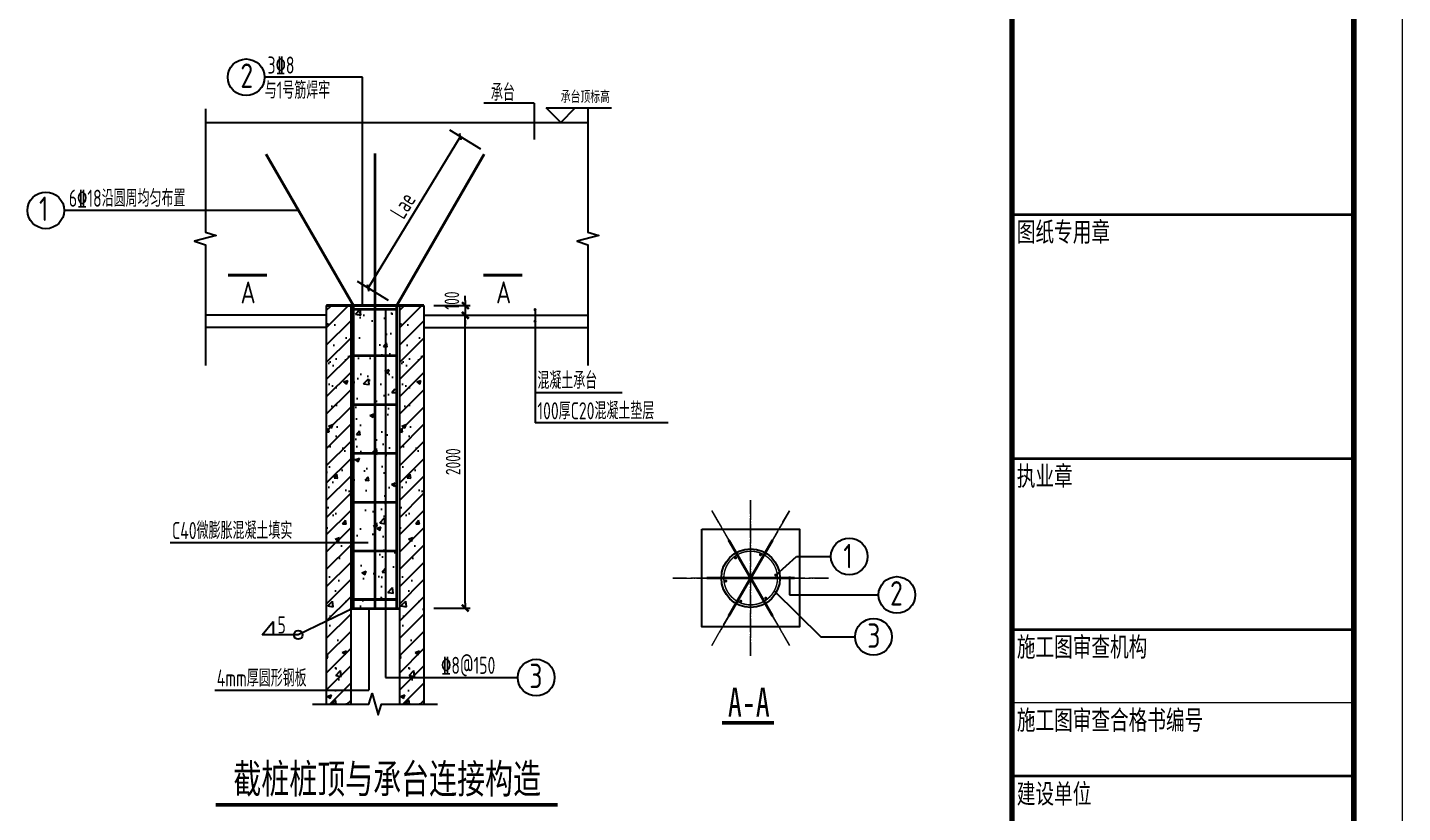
# Model space of a CAD drawing. Extents: x 3968514 to 5230306, y -516551 to -228246.
# Drawn here: x 4354191 to 4382354, y -340198 to -324116 of the extents above; entities that cross this region are included whole.
import ezdxf
from ezdxf.enums import TextEntityAlignment as Align

# ---------------------------------------------------------------- set-up
doc = ezdxf.new("R2010")
doc.units = 0
doc.header["$LTSCALE"] = 1000
doc.header["$MEASUREMENT"] = 0
doc.linetypes.add('DOTE', pattern=[2.42, 2, -0.2, 0.02, -0.2])
for name, color, linetype in [('DIM', 3, 'Continuous'), ('S-ANNO-DIM', 3, 'Continuous'), ('S-ANNO-TEXT', 7, 'Continuous'), ('S-ANNO-THIN', 4, 'Continuous'), ('S-DETL-REIN', 1, 'Continuous'), ('TEXT', 7, 'Continuous'), ('楼板', 7, 'Continuous'), ('楼板标注', 7, 'Continuous')]:
    doc.layers.add(name, color=color, linetype=linetype)
for name, color, linetype, lineweight in [('DOTE', 1, 'DOTE', 9), ('FRAME', 3, 'Continuous', 18), ('REINL', 1, 'Continuous', 0)]:
    doc.layers.add(name, color=color, linetype=linetype, lineweight=lineweight)
doc.styles.add('-黑体', font='simhei.ttf', dxfattribs={"width": 0.8})
doc.styles.add('FRAME', font='simhei.ttf', dxfattribs={"width": 0.7})
doc.styles.add('TSSD_DIMENSION', font='tssdeng.shx', dxfattribs={"width": 0.7, "bigfont": 'tssdchn.shx'})
doc.styles.add('TSSD_Label', font='tssdeng.shx', dxfattribs={"width": 0.7, "bigfont": 'hztxt.shx'})
doc.styles.add('TSSD_Norm', font='tssdeng.shx', dxfattribs={"width": 0.7, "bigfont": 'hztxt.shx'})
doc.styles.add('TSSD_REIN', font='Tssdeng.shx', dxfattribs={"width": 0.7, "bigfont": 'hztxt.shx'})
doc.dimstyles.new('TSSD_100_100', dxfattribs={"dimtxt": 300, "dimasz": 100, "dimexe": 250, "dimexo": 200, "dimgap": 100, "dimtad": 1, "dimdec": 0, "dimzin": 0, "dimdsep": 46, "dimtxsty": 'TSSD_DIMENSION', "dimblk": 'ARCHTICK', "dimcen": 0, "dimclrt": 7, "dimadec": 0, "dimazin": 0, "dimtm": 1e-09, "dimtfac": 1, "dimtdec": 0, "dimtix": 1, "dimtmove": 2, "dimatfit": 3, "dimldrblk": 'ARCHTICK', "dimfxl": 1, "dimtvp": 0.7, "dimtolj": 1, "dimtzin": 0, "dimarcsym": 0})
doc.dimstyles.new('TSSD_25_100', dxfattribs={"dimtxt": 300, "dimasz": 100, "dimexe": 100, "dimexo": 200, "dimgap": 100, "dimtad": 1, "dimdec": 0, "dimlfac": 0.25, "dimzin": 0, "dimdsep": 46, "dimtxsty": 'TSSD_DIMENSION', "dimblk": '_tsdbk', "dimcen": 0, "dimclrt": 255, "dimadec": 0, "dimazin": 0, "dimtfac": 1, "dimtdec": 0, "dimtix": 1, "dimtmove": 2, "dimatfit": 3, "dimldrblk": '_tsdbk', "dimfxl": 1, "dimtolj": 1, "dimtzin": 0, "dimarcsym": 0})

# ---------------------------------------------------------------- blocks, each defined once
blk = doc.blocks.new('A$C0B803521')
at = {"layer": 'FRAME', "lineweight": 18}
for p, q in [((-15943, 34252), (-15943, 93652)), ((-16943, 55852), (-23943, 55852))]:
    blk.add_line(p, q, dxfattribs=at)
at = {"layer": 'FRAME', "lineweight": 70}
blk.add_line((-23943, 92652), (-23943, 35252), dxfattribs=at)
at = {"layer": 'FRAME', "lineweight": 140}
blk.add_line((-16943, 35252), (-16943, 92652), dxfattribs=at)
at = {"layer": 'FRAME', "lineweight": 35}
for p, q in [((-16943, 65852), (-23943, 65852)), ((-16943, 60852), (-23943, 60852)), ((-16943, 57352), (-23943, 57352)), ((-16943, 54352), (-23943, 54352))]:
    blk.add_line(p, q, dxfattribs=at)
at = {"layer": 'FRAME', "char_height": 400, "attachment_point": 1, "style": 'FRAME'}
for s, insert, width in [('图纸专用章', (-23843, 65702), 2928.14), ('执业章', (-23843, 60702), 3554.58), ('施工图审查机构', (-23843, 57202), 5412.54), ('施工图审查合格书编号', (-23843, 55702), 6008.14), ('建设单位', (-23843, 54193), 2375.25)]:
    blk.add_mtext(s, dxfattribs=dict(at, insert=insert, width=width))
blk = doc.blocks.new('_ArchTick')
at = {"color": 0, "linetype": 'ByBlock', "const_width": 0.4}
blk.add_lwpolyline([(-0.5, -0.5), (0.5, 0.5)], dxfattribs=at)
blk = doc.blocks.new('*D792')
at = {"layer": 'Defpoints', "color": 0, "transparency": 16777216}
for p in [(4363057, -326352), (4363645, -326710), (4361754, -329812)]:
    blk.add_point(p, dxfattribs=at)
at = {"layer": 'DIM', "color": 0, "lineweight": -2, "transparency": 16777216}
for p, q in [((4361166, -329453), (4363057, -326352)), ((4363474, -326606), (4362843, -326221)), ((4361584, -329708), (4360953, -329323))]:
    blk.add_line(p, q, dxfattribs=at)
at = {"layer": 'DIM', "color": 0, "lineweight": -2, "transparency": 16777216, "xscale": 100, "yscale": 100, "zscale": 100}
for p, rotation in [((4363057, -326352), 58.63377649459939), ((4361166, -329453), 238.6337764945994)]:
    blk.add_blockref('_ArchTick', p, dxfattribs=dict(at, rotation=rotation))
at = {"layer": 'DIM', "color": 7, "transparency": 16777216, "insert": (4361877, -327759), "char_height": 350, "attachment_point": 5, "rotation": 58.6338, "style": 'TSSD_DIMENSION'}
blk.add_mtext('\\A1;Lae', dxfattribs=at)
blk = doc.blocks.new('_tsdbk')
blk.add_line((-1, 0), (0, 0))
at = {"const_width": 0.5}
blk.add_lwpolyline([(-0.7, -0.7), (0.7, 0.7)], dxfattribs=at)
blk = doc.blocks.new('*D791')
at = {"layer": 'Defpoints', "color": 0, "transparency": 16777216}
for p in [(4362311, -330012, 0), (4363159, -330012), (4362311, -336012, 0)]:
    blk.add_point(p, dxfattribs=at)
at = {"layer": 'S-ANNO-DIM', "color": 0, "lineweight": -2, "transparency": 16777216}
for p, q in [((4362511, -330012), (4363259, -330012)), ((4363159, -335912), (4363159, -330112)), ((4362511, -336012), (4363259, -336012))]:
    blk.add_line(p, q, dxfattribs=at)
at = {"layer": 'S-ANNO-DIM', "color": 0, "lineweight": -2, "transparency": 16777216, "xscale": 100, "yscale": 100, "zscale": 100}
for p, rotation in [((4363159, -330012), 90), ((4363159, -336012), 270)]:
    blk.add_blockref('_tsdbk', p, dxfattribs=dict(at, rotation=rotation))
at = {"layer": 'S-ANNO-DIM', "color": 255, "transparency": 16777216, "insert": (4362909, -333012), "char_height": 300, "attachment_point": 5, "rotation": 90, "style": 'TSSD_DIMENSION'}
blk.add_mtext('\\A1;2000', dxfattribs=at)
blk = doc.blocks.new('*D790')
at = {"layer": 'Defpoints', "color": 0, "transparency": 16777216}
for p in [(4362311, -329812, 0), (4362311, -330012, 0), (4363159, -330012)]:
    blk.add_point(p, dxfattribs=at)
at = {"layer": 'S-ANNO-DIM', "color": 0, "lineweight": -2, "transparency": 16777216}
for p, q in [((4363159, -329712), (4363159, -329612)), ((4362511, -329812), (4363259, -329812)), ((4362511, -330012), (4363259, -330012)), ((4363159, -329812), (4363159, -330012)), ((4363159, -330112), (4363159, -330212))]:
    blk.add_line(p, q, dxfattribs=at)
at = {"layer": 'S-ANNO-DIM', "color": 0, "lineweight": -2, "transparency": 16777216, "xscale": 100, "yscale": 100, "zscale": 100}
for p, rotation in [((4363159, -329812), 270), ((4363159, -330012), 90)]:
    blk.add_blockref('_tsdbk', p, dxfattribs=dict(at, rotation=rotation))
at = {"layer": 'S-ANNO-DIM', "color": 255, "transparency": 16777216, "insert": (4362884, -329711), "char_height": 300, "attachment_point": 5, "rotation": 90, "style": 'TSSD_DIMENSION'}
blk.add_mtext('\\A1;100', dxfattribs=at)

msp = doc.modelspace()

# ---------------------------------------------------------------- hatches: boundary and pattern name
h = msp.add_hatch()
h.set_pattern_fill('AN31C', color=256, scale=1250, style=0)
h.set_pattern_definition([(45, (3667131.06, -232904.48), (-176.776695, 176.776695), []), (50, (3667131.06, -232904.5), (896.5752, -78.4402), [93.75, -1031.25]), (355, (3667131.1, -232904.5), (-173.4392, 940.2402), [75, -825]), (100.4514, (3667205.8, -232911), (723.1367, 861.7994), [79.6752, -876.4276]), (46.1842, (3667131.1, -232654.5), (1334.0513, -206.8988), [140.625, -1546.875]), (96.6356, (3667242.2, -232671.7), (1168.3284, 1217.6473), [119.5129, -1314.6412]), (351.1842, (3667131, -232654.5), (1168.3274, 1217.6483), [112.5, -1237.5]), (21, (3667256.06, -232717), (746.1338, -503.2736), [93.75, -1031.25]), (326, (3667256.1, -232717), (304.1442, 906.4376), [75, -825]), (71.4514, (3667318.2, -232758.9), (1050.2783, 403.1631), [79.6752, -876.4276]), (37.5, (3667131.06, -232904.48), (15.19982, 416.11732), [0, -815, 0, -837.5, 0, -828.125]), (7.5, (3667131.06, -232904.48), (328.83692, 493.01464), [0, -477.5, 0, -796.25, 0, -315.625]), (327.5, (3666852.3, -232904.48), (667.27805, -28.19359), [0, -312.5, 0, -975, 0, -1293.75]), (317.5, (3666727.3, -232904.5), (728.9827, 125.13123), [0, -406.25, 0, -647.5, 0, -918.75])])
h.paths.add_polyline_path([(4360310.73198, -329811.65417), (4360810.73198, -329811.65417), (4360810.73198, -337978.45171), (4360310.73198, -337978.45171)])
h = msp.add_hatch()
h.set_pattern_fill('AN33C', color=256, scale=1250, style=0)
h.set_pattern_definition([(50, (3688042.6, -232880.3), (896.5752, -78.4402), [93.75, -1031.25]), (355, (3688042.6, -232880.3), (-173.4392, 940.2402), [75, -825]), (100.4514, (3688117.3, -232886.8), (723.1367, 861.7994), [79.6752, -876.4276]), (46.1842, (3688042.6, -232630.3), (1334.0513, -206.8988), [140.625, -1546.875]), (96.6356, (3688153.7, -232647.5), (1168.3284, 1217.6473), [119.5129, -1314.6412]), (351.1842, (3688042.6, -232630.3), (1168.3274, 1217.6483), [112.5, -1237.5]), (21, (3688167.6, -232692.8), (746.1338, -503.2736), [93.75, -1031.25]), (326, (3688167.6, -232692.8), (304.1442, 906.4376), [75, -825]), (71.4514, (3688229.75, -232734.7), (1050.2783, 403.1631), [79.6752, -876.4276]), (37.5, (3688042.58, -232880.3), (15.19982, 416.11732), [0, -815, 0, -837.5, 0, -828.125]), (7.5, (3688042.58, -232880.3), (328.83692, 493.01464), [0, -477.5, 0, -796.25, 0, -315.625]), (327.5, (3687763.83, -232880.3), (667.27805, -28.19359), [0, -312.5, 0, -975, 0, -1293.75]), (317.5, (3687638.8, -232880.3), (728.9827, 125.13123), [0, -406.25, 0, -647.5, 0, -918.75])])
h.paths.add_polyline_path([(4361722.56248, -329874.5356), (4360835.13062, -329874.5356), (4360835.13062, -336044.5356), (4361722.56248, -336044.5356)])
h = msp.add_hatch()
h.set_pattern_fill('AN31C', color=256, scale=1250, style=0)
h.set_pattern_definition([(45, (3668631.06, -232904.48), (-176.776695, 176.776695), []), (50, (3668631.06, -232904.5), (896.5752, -78.4402), [93.75, -1031.25]), (355, (3668631.1, -232904.5), (-173.4392, 940.2402), [75, -825]), (100.4514, (3668705.8, -232911), (723.1367, 861.7994), [79.6752, -876.4276]), (46.1842, (3668631.1, -232654.5), (1334.0513, -206.8988), [140.625, -1546.875]), (96.6356, (3668742.2, -232671.7), (1168.3284, 1217.6473), [119.5129, -1314.6412]), (351.1842, (3668631, -232654.5), (1168.3274, 1217.6483), [112.5, -1237.5]), (21, (3668756.06, -232717), (746.1338, -503.2736), [93.75, -1031.25]), (326, (3668756.1, -232717), (304.1442, 906.4376), [75, -825]), (71.4514, (3668818.2, -232758.9), (1050.2783, 403.1631), [79.6752, -876.4276]), (37.5, (3668631.06, -232904.48), (15.19982, 416.11732), [0, -815, 0, -837.5, 0, -828.125]), (7.5, (3668631.06, -232904.48), (328.83692, 493.01464), [0, -477.5, 0, -796.25, 0, -315.625]), (327.5, (3668352.3, -232904.48), (667.27805, -28.19359), [0, -312.5, 0, -975, 0, -1293.75]), (317.5, (3668227.3, -232904.5), (728.9827, 125.13123), [0, -406.25, 0, -647.5, 0, -918.75])])
h.paths.add_polyline_path([(4361810.73198, -329811.65417), (4362310.73198, -329811.65417), (4362310.73198, -337978.45171), (4361810.73198, -337978.45171)])
h = msp.add_hatch()
h.set_pattern_fill('ANSI32', color=256, scale=50, style=0)
h.set_pattern_definition([(45, (2644780.47, -1104660.438), (-13.25825215, 13.25825215), []), (45, (2644789.309, -1104660.438), (-13.25825215, 13.25825215), [])])
h.paths.add_polyline_path([(4361810.73198, -336026.65417), (4361810.73198, -336011.65417), (4360810.73198, -336011.65417), (4360810.73198, -336026.65417)])

# ---------------------------------------------------------------- linework, layer by layer
for p, q in [((4361056.19209, -325135.83042), (4359044.96297, -325135.83042)), ((4361056.19209, -329811.65417), (4361056.19209, -325135.83042)), ((4364571.64344, -325669.23922), (4363540.16757, -325669.23922)), ((4364571.64344, -325669.23922), (4364571.64344, -326413.75457)), ((4357834.36704, -326061.65417), (4365670.66315, -326061.65417)), ((4359742.17147, -327863.36621), (4354941.403, -327863.36621)), ((4360310.73198, -330011.65417), (4357834.36704, -330011.65417)), ((4360310.73198, -329811.65417), (4360810.73198, -329811.65417)), ((4360310.73198, -329811.65417), (4360310.73198, -337978.45171)), ((4360810.73198, -329811.65417), (4360810.73198, -337978.45171)), ((4361520.87993, -329891.65417), (4361520.87993, -337433.51295)), ((4361810.73198, -329811.65417), (4362310.73198, -329811.65417)), ((4361810.73198, -329811.65417), (4361810.73198, -337978.45171)), ((4362310.73198, -329811.65417), (4362310.73198, -337978.45171)), ((4362310.73198, -330011.65417), (4365670.66315, -330011.65417)), ((4364586.52158, -329896.25509), (4364586.52158, -332218.34056)), ((4360310.73198, -330261.65417), (4357834.36704, -330261.65417)), ((4362310.73198, -330261.65417), (4365670.66315, -330261.65417)), ((4366373.6089, -331597.37349), (4364586.52158, -331597.37349)), ((4367313.64331, -332218.34056), (4364586.52158, -332218.34056)), ((4361172.37992, -334671.83558), (4357110.5352, -334671.83558)), ((4369516.16942, -335333.73492), (4369943.57073, -334952.99718)), ((4369943.57073, -334952.99718), (4370648.02563, -334952.99718)), ((4369799.40455, -335366.10825), (4369799.40455, -335740.98107)), ((4369486.94686, -335656.56925), (4370439.16653, -336599.71718)), ((4369799.40455, -335740.98107), (4371623.22493, -335740.98107)), ((4360867.01605, -336011.65417), (4359735.89542, -336559.14329)), ((4360810.73198, -336011.65417), (4361810.73198, -336011.65417)), ((4360810.73198, -336026.65417), (4361810.73198, -336026.65417)), ((4361185.56317, -336019.15417), (4361185.56317, -337692.64318)), ((4358995.57277, -336559.14329), (4359221.73169, -336284.64075)), ((4359221.73169, -336284.64075), (4359221.73169, -336559.14329)), ((4359735.89542, -336559.14329), (4358995.57277, -336559.14329)), ((4370439.16653, -336599.71718), (4371143.62143, -336599.71718)), ((4361520.87993, -337433.51295), (4364234.70793, -337433.51295))]:
    msp.add_line(p, q)
at = {"const_width": 31.25}
for points in [[(4364570.89658, -329896.25509, 1), (4364602.14658, -329896.25509, 1)], [(4364570.89658, -330133.33067, 1), (4364602.14658, -330133.33067, 1)], [(4368704.91247, -334994.65601, -1), (4368682.81538, -334972.55893, -1)], [(4369188.8643, -334917.22805, 1), (4369220.1143, -334917.22805, 1)], [(4369500.54442, -335333.73492, 1), (4369531.79442, -335333.73492, 1)], [(4368509.40876, -335456.61191, 1), (4368478.15876, -335456.61191, 1)], [(4368803.52369, -335853.10426, -1), (4368795.43559, -335883.28944, -1)], [(4369301.32071, -335796.0727, -1), (4369323.41779, -335818.16979, -1)]]:
    msp.add_lwpolyline(points, format="xyb", close=True, dxfattribs=at)
for centre, radius in [((4358669.96297, -325135.83042), 375), ((4354566.403, -327863.36621), 375), ((4369002.98674, -335395.25985), 600), ((4371023.02563, -334952.99718), 375), ((4371998.22493, -335740.98107), 375), ((4371518.62143, -336599.71718), 375), ((4359735.89542, -336559.14329), 91.45642), ((4364609.70793, -337433.51295), 375)]:
    msp.add_circle(centre, radius)
at = {"layer": 'DOTE', "color": 1, "ltscale": 0.2}
for p, q in [((4369002.98674, -336988.18563), (4369002.98674, -333802.33407)), ((4369002.98674, -333802.33407), (4369002.98674, -336988.18563)), ((4368206.52385, -334015.74566), (4369799.44963, -336774.77404)), ((4369799.44963, -334015.74566), (4368206.52385, -336774.77404)), ((4369799.44963, -336774.77404), (4368206.52385, -334015.74566)), ((4368206.52385, -336774.77404), (4369799.44963, -334015.74566)), ((4367410.06096, -335395.25985), (4370595.91252, -335395.25985)), ((4370595.91252, -335395.25985), (4367410.06096, -335395.25985))]:
    msp.add_line(p, q, dxfattribs=at)
at = {"layer": 'REINL', "const_width": 30}
msp.add_lwpolyline([(4368452.98674, -335395.25985, 1), (4369552.98674, -335395.25985, 1)], format="xyb", close=True, dxfattribs=at)
at = {"layer": 'S-ANNO-TEXT', "const_width": 75}
for points in [[(4368413.06844, -338361.73063), (4369484.53575, -338361.73063)], [(4358048.53868, -340040.41551), (4365048.53341, -340040.41551)]]:
    msp.add_lwpolyline(points, dxfattribs=at)
at = {"layer": 'S-ANNO-THIN'}
for p, q in [((4364812.08725, -325761.65417), (4366152.47186, -325761.65417)), ((4365112.08725, -326061.65417), (4364812.08725, -325761.65417)), ((4365112.08725, -326061.65417), (4365412.08725, -325761.65417))]:
    msp.add_line(p, q, dxfattribs=at)
for points in [[(4357834.36704, -325781.65417), (4357834.36704, -328306.65417), (4358054.36704, -328376.65417), (4357614.36704, -328496.65417), (4357834.36704, -328566.65417), (4357834.36704, -331041.65417)], [(4365670.66315, -325781.65417), (4365670.66315, -328306.65417), (4365890.66315, -328376.65417), (4365450.66315, -328496.65417), (4365670.66315, -328566.65417), (4365670.66315, -331041.65417)], [(4360030.73198, -337978.45171), (4361180.73198, -337978.45171), (4361250.73198, -337758.45171), (4361370.73198, -338198.45171), (4361440.73198, -337978.45171), (4362590.73198, -337978.45171)]]:
    msp.add_lwpolyline(points, dxfattribs=at)
at = {"layer": 'S-DETL-REIN'}
for points, const_width in [([(4360867.01605, -336011.65417), (4360867.01605, -329811.65417), (4359076.42015, -326710.25109)], 56.25), ([(4361306.40427, -326696.82793), (4361306.40427, -336019.98287)], 56.25), ([(4361754.44791, -336011.65417), (4361754.44791, -329811.65417), (4363545.04381, -326710.25109)], 56.25), ([(4359095.67248, -329189.90084), (4358294.83264, -329189.92276)], 60), ([(4364328.14495, -329189.90084), (4363527.30512, -329189.92276)], 60), ([(4362310.73198, -329811.65417), (4360310.73198, -329811.65417)], 56.25), ([(4361754.44791, -329891.65417), (4360867.01605, -329891.65417)], 56.25), ([(4361754.44791, -330841.65417), (4360867.01605, -330841.65417)], 56.25), ([(4361754.44791, -331841.65417), (4360867.01605, -331841.65417)], 56.25), ([(4361754.44791, -332841.65417), (4360867.01605, -332841.65417)], 56.25), ([(4361754.44791, -333841.65417), (4360867.01605, -333841.65417)], 56.25), ([(4361754.44791, -334841.65417), (4360867.01605, -334841.65417)], 56.25), ([(4368552.98674, -336174.68271), (4369452.98674, -334615.83699)], 56.25), ([(4368552.98674, -334615.83699), (4369452.98674, -336174.68271)], 56.25), ([(4369452.98674, -334615.83699), (4368552.98674, -336174.68271)], 56.25), ([(4369452.98674, -336174.68271), (4368552.98674, -334615.83699)], 56.25), ([(4368102.98674, -335395.25985), (4369902.98674, -335395.25985)], 56.25), ([(4369902.98674, -335395.25985), (4368102.98674, -335395.25985)], 56.25), ([(4361754.44791, -335835.09213), (4360867.01605, -335835.09213)], 56.25)]:
    msp.add_lwpolyline(points, dxfattribs=dict(at, const_width=const_width))
at = {"layer": 'TEXT'}
msp.add_lwpolyline([(4368002.98674, -334395.25985), (4370002.98674, -334395.25985), (4370002.98674, -336395.25985), (4368002.98674, -336395.25985)], close=True, dxfattribs=at)
at = {"layer": '楼板'}
msp.add_line((4358026.29356, -337692.64318), (4361185.56317, -337692.64318), dxfattribs=at)

# ---------------------------------------------------------------- block references
msp.add_blockref('A$C0B803521', (4398297.50372, -393805.3043))

# ---------------------------------------------------------------- texts
at = {"layer": 'S-ANNO-TEXT', "ltscale": 200, "style": 'TSSD_REIN', "width": 0.7}
for s, p in [('3%%1328', (4359108.30669, -325061.09611)), ('与1号筋焊牢', (4359049.90539, -325575.20803)), ('承台', (4363683.57584, -325621.85749)), ('6%%13218沿圆周均匀布置', (4355038.32234, -327788.6319)), ('混凝土承台', (4364634.77544, -331522.63918)), ('100厚C20混凝土垫层', (4364634.77544, -332143.60625)), ('C40微膨胀混凝土填实', (4357151.49157, -334597.10127)), ('5', (4359311.45259, -336529.94141)), ('%%1328@150', (4362662.50848, -337358.77865)), ('4mm厚圆形钢板', (4358067.24994, -337617.90888))]:
    msp.add_text(s, height=350, dxfattribs=at).set_placement(p)
at = {"layer": 'S-ANNO-TEXT', "style": '-黑体', "width": 0.7}
for s, p in [('A-A', (4368965.66572, -338237.44498)), ('截桩桩顶与承台连接构造', (4361558.15761, -339806.68023))]:
    msp.add_text(s, height=600, dxfattribs=at).set_placement(p, align=Align.CENTER)
at = {"layer": 'S-ANNO-THIN', "style": 'TSSD_Label', "width": 0.7}
msp.add_text('承台顶标高', height=250, dxfattribs=at).set_placement((4366119.67404, -325737.555), align=Align.BOTTOM_RIGHT)
at = {"layer": '楼板标注', "width": 0.8}
for s, height, style, p in [('2', 500, 'TSSD_Norm', (4358551.83397, -325352.73002)), ('1', 500, 'TSSD_Norm', (4354427.34695, -328080.26581)), ('A', 450, 'TSSD_DIMENSION', (4358555.82535, -329767.38877)), ('A', 450, 'TSSD_DIMENSION', (4363788.29783, -329767.38877)), ('1', 500, 'TSSD_Norm', (4370902.40069, -335196.27705)), ('2', 500, 'TSSD_Norm', (4371859.16888, -335957.88067)), ('3', 500, 'TSSD_Norm', (4371391.99442, -336824.57163)), ('3', 500, 'TSSD_Norm', (4364470.65188, -337650.41256))]:
    msp.add_text(s, height=height, dxfattribs=dict(at, style=style)).set_placement(p)

# ---------------------------------------------------------------- dimensions: what is measured, and where the dimension line sits
at = {"layer": 'DIM'}
dim = msp.add_aligned_dim(p1=(4361754.44791, -329811.65417), p2=(4363645.04381, -326710.25109), distance=689.04285, text='Lae', dimstyle='TSSD_100_100', override={"dimtxt": 350}, dxfattribs=at)
dim.commit()
dim.dimension.update_dxf_attribs({"geometry": '*D792', "text_midpoint": (4361876.59036, -327759.16219)})
at = {"layer": 'S-ANNO-DIM'}
dim = msp.add_linear_dim(base=(4363159.2161, -330011.65417, 0), p1=(4362310.73198, -329811.65417), p2=(4362310.73198, -330011.65417), angle=90, text='100', dimstyle='TSSD_25_100', dxfattribs=at)
dim.commit()
dim.dimension.update_dxf_attribs({"geometry": '*D790', "text_midpoint": (4362884.2161, -329710.7744, 0), "dimtype": 128})
dim = msp.add_linear_dim(base=(4363159.2161, -330011.65417, 0), p1=(4362310.73198, -336011.65417), p2=(4362310.73198, -330011.65417), angle=270, text='2000', dimstyle='TSSD_25_100', dxfattribs=at)
dim.commit()
dim.dimension.update_dxf_attribs({"geometry": '*D791', "text_midpoint": (4362909.2161, -333011.65417, 0)})

doc.saveas('drawing.dxf')
